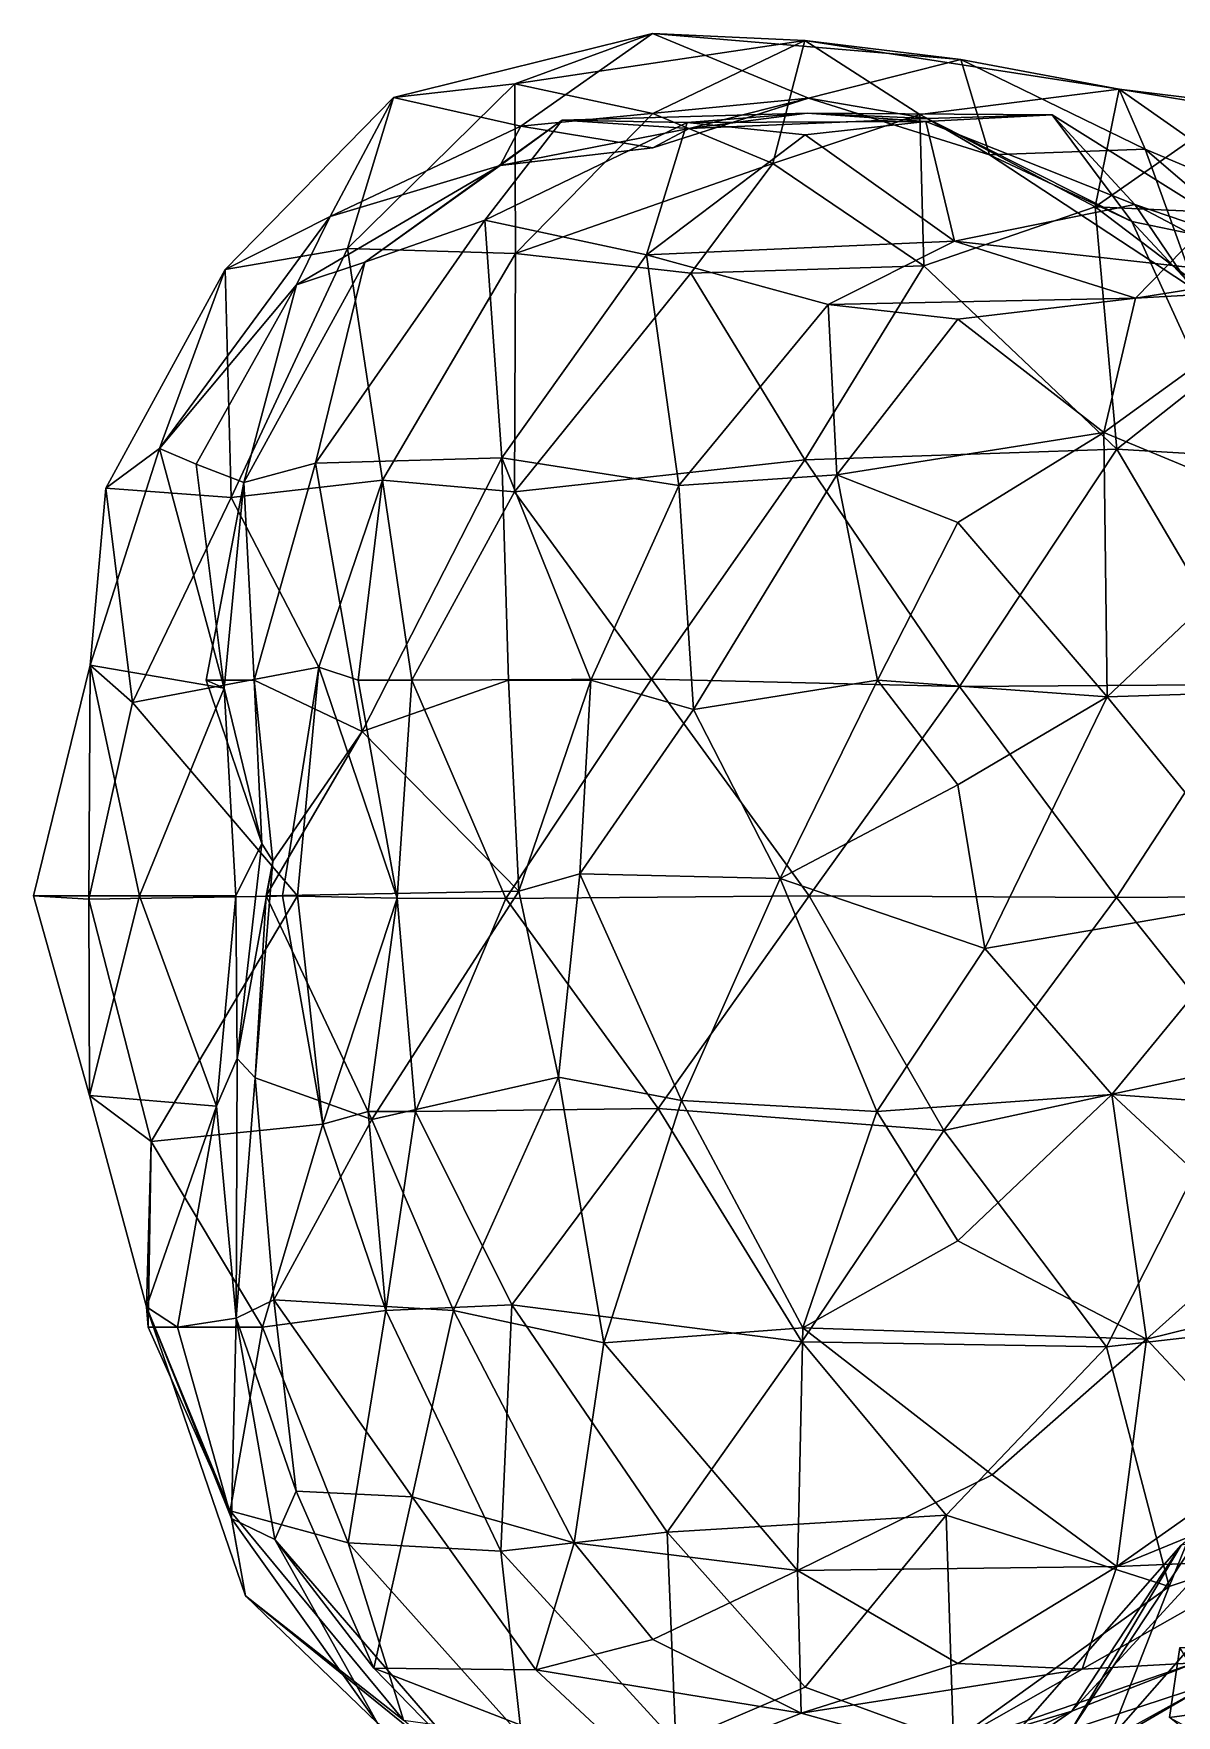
# Model space of a CAD drawing. Extents: x 290083 to 295691, y 4553739 to 4561622.
# Drawn here: x 290083.5 to 290177.9, y 4561209 to 4561347.9 of the extents above; entities that cross this region are included whole.
import ezdxf

# ---------------------------------------------------------------- set-up
doc = ezdxf.new("R2010")
doc.units = 0
doc.layers.add('Au_ppm_Pref_-_0_3', color=7, linetype='CONTINUOUS')

msp = doc.modelspace()

# ---------------------------------------------------------------- linework, layer by layer
at = {"layer": 'Au_ppm_Pref_-_0_3'}
for points in [[(290113.2, 4561342.64, 1573.92), (290134.61, 4561347.92, 1573.92), (290123.72, 4561340.29, 1580.03)], [(290134.61, 4561347.92, 1573.92), (290113.2, 4561342.64, 1573.92), (290123.23, 4561343.78, 1568.81)], [(290123.23, 4561343.78, 1568.81), (290147.2, 4561347.36, 1567.92), (290134.61, 4561347.92, 1573.92)], [(290147.2, 4561347.36, 1567.92), (290123.23, 4561343.78, 1568.81), (290134.62, 4561341.33, 1564.26)], [(290134.61, 4561347.92, 1573.92), (290147.48, 4561342.6, 1579.98), (290123.72, 4561340.29, 1580.03)], [(290134.61, 4561347.92, 1573.92), (290160.08, 4561345.77, 1574.09), (290147.48, 4561342.6, 1579.98)], [(290160.08, 4561345.77, 1574.09), (290134.61, 4561347.92, 1573.92), (290147.2, 4561347.36, 1567.92)], [(290147.2, 4561347.36, 1567.92), (290134.62, 4561341.33, 1564.26), (290144.55, 4561337.2, 1560.96)], [(290144.55, 4561337.2, 1560.96), (290156.69, 4561341.24, 1562.82), (290147.2, 4561347.36, 1567.92)], [(290156.69, 4561341.24, 1562.82), (290173.14, 4561343.33, 1567.83), (290147.2, 4561347.36, 1567.92)], [(290147.2, 4561347.36, 1567.92), (290173.14, 4561343.33, 1567.83), (290160.08, 4561345.77, 1574.09)], [(290160.08, 4561345.77, 1574.09), (290162.44, 4561337.91, 1581.21), (290147.48, 4561342.6, 1579.98)], [(290160.08, 4561345.77, 1574.09), (290175.31, 4561338.37, 1575.29), (290162.44, 4561337.91, 1581.21)], [(290160.08, 4561345.77, 1574.09), (290173.14, 4561343.33, 1567.83), (290175.31, 4561338.37, 1575.29)], [(290113.2, 4561342.64, 1573.92), (290109.42, 4561330.17, 1567.98), (290123.23, 4561343.78, 1568.81)], [(290123.23, 4561343.78, 1568.81), (290109.42, 4561330.17, 1567.98), (290123.28, 4561329.75, 1562.21)], [(290123.28, 4561329.75, 1562.21), (290134.62, 4561341.33, 1564.26), (290123.23, 4561343.78, 1568.81)], [(290156.69, 4561341.24, 1562.82), (290171.16, 4561333.61, 1560.1), (290173.14, 4561343.33, 1567.83)], [(290182.81, 4561341.75, 1563.08), (290173.14, 4561343.33, 1567.83), (290171.16, 4561333.61, 1560.1)], [(290192.64, 4561340.94, 1567.98), (290187.64, 4561333.18, 1570.23), (290173.14, 4561343.33, 1567.83)], [(290192.64, 4561340.94, 1567.98), (290173.14, 4561343.33, 1567.83), (290182.81, 4561341.75, 1563.08)], [(290173.14, 4561343.33, 1567.83), (290187.64, 4561333.18, 1570.23), (290175.31, 4561338.37, 1575.29)], [(290174.49, 4561326.08, 1609.17), (290191.61, 4561343.53, 1609.56), (290188.28, 4561326.83, 1614.4)], [(290191.61, 4561343.53, 1609.56), (290174.49, 4561326.08, 1609.17), (290185.74, 4561327.85, 1603.2)], [(290099.31, 4561328.45, 1574.98), (290113.2, 4561342.64, 1573.92), (290107.97, 4561332.82, 1579.91)], [(290099.31, 4561328.45, 1574.98), (290109.42, 4561330.17, 1567.98), (290113.2, 4561342.64, 1573.92)], [(290113.2, 4561342.64, 1573.92), (290123.72, 4561340.29, 1580.03), (290107.97, 4561332.82, 1579.91)], [(290123.72, 4561340.29, 1580.03), (290147.48, 4561342.6, 1579.98), (290134.62, 4561338.5, 1582.64)], [(290137.63, 4561340.08, 1587.01), (290134.62, 4561338.5, 1582.64), (290147.48, 4561342.6, 1579.98)], [(290147.48, 4561342.6, 1579.98), (290157.28, 4561340.91, 1586.96), (290137.63, 4561340.08, 1587.01)], [(290147.48, 4561342.6, 1579.98), (290162.44, 4561337.91, 1581.21), (290157.28, 4561340.91, 1586.96)], [(290171.16, 4561333.61, 1560.1), (290196.6, 4561332.46, 1561.19), (290182.81, 4561341.75, 1563.08)], [(290110.84, 4561329.05, 1592.07), (290122.03, 4561337.02, 1586.57), (290127.13, 4561340.76, 1591.74)], [(290127.13, 4561340.76, 1591.74), (290120.76, 4561332.5, 1597.9), (290110.84, 4561329.05, 1592.07)], [(290137.46, 4561340.58, 1596.55), (290120.76, 4561332.5, 1597.9), (290127.13, 4561340.76, 1591.74)], [(290120.76, 4561332.5, 1597.9), (290137.46, 4561340.58, 1596.55), (290134.1, 4561329.64, 1602.86)], [(290127.13, 4561340.76, 1591.74), (290122.03, 4561337.02, 1586.57), (290137.63, 4561340.08, 1587.01)], [(290123.28, 4561329.75, 1562.21), (290144.55, 4561337.2, 1560.96), (290134.62, 4561341.33, 1564.26)], [(290137.46, 4561340.58, 1596.55), (290127.13, 4561340.76, 1591.74), (290147.39, 4561341.35, 1591.74)], [(290137.63, 4561340.08, 1587.01), (290147.39, 4561341.35, 1591.74), (290127.13, 4561340.76, 1591.74)], [(290137.46, 4561340.58, 1596.55), (290147.22, 4561339.55, 1600.81), (290134.1, 4561329.64, 1602.86)], [(290137.46, 4561340.58, 1596.55), (290147.39, 4561341.35, 1591.74), (290157.18, 4561340.65, 1596.48)], [(290137.46, 4561340.58, 1596.55), (290157.18, 4561340.65, 1596.48), (290147.22, 4561339.55, 1600.81)], [(290157.28, 4561340.91, 1586.96), (290147.39, 4561341.35, 1591.74), (290137.63, 4561340.08, 1587.01)], [(290156.69, 4561341.24, 1562.82), (290144.55, 4561337.2, 1560.96), (290157.03, 4561328.73, 1557.89)], [(290157.18, 4561340.65, 1596.48), (290159.55, 4561330.79, 1603.8), (290147.22, 4561339.55, 1600.81)], [(290157.28, 4561340.91, 1586.96), (290167.63, 4561341.22, 1591.74), (290147.39, 4561341.35, 1591.74)], [(290147.39, 4561341.35, 1591.74), (290167.63, 4561341.22, 1591.74), (290157.18, 4561340.65, 1596.48)], [(290157.03, 4561328.73, 1557.89), (290171.16, 4561333.61, 1560.1), (290156.69, 4561341.24, 1562.82)], [(290167.63, 4561341.22, 1591.74), (290174.44, 4561333.81, 1597.56), (290157.18, 4561340.65, 1596.48)], [(290174.44, 4561333.81, 1597.56), (290159.55, 4561330.79, 1603.8), (290157.18, 4561340.65, 1596.48)], [(290157.28, 4561340.91, 1586.96), (290174.2, 4561332.39, 1585.58), (290167.63, 4561341.22, 1591.74)], [(290162.44, 4561337.91, 1581.21), (290174.2, 4561332.39, 1585.58), (290157.28, 4561340.91, 1586.96)], [(290174.44, 4561333.81, 1597.56), (290167.63, 4561341.22, 1591.74), (290185.39, 4561330.08, 1591.67)], [(290185.39, 4561330.08, 1591.67), (290167.63, 4561341.22, 1591.74), (290174.2, 4561332.39, 1585.58)], [(290122.03, 4561337.02, 1586.57), (290107.97, 4561332.82, 1579.91), (290123.72, 4561340.29, 1580.03)], [(290123.72, 4561340.29, 1580.03), (290134.62, 4561338.5, 1582.64), (290122.03, 4561337.02, 1586.57)], [(290134.62, 4561338.5, 1582.64), (290137.63, 4561340.08, 1587.01), (290122.03, 4561337.02, 1586.57)], [(290147.22, 4561339.55, 1600.81), (290159.55, 4561330.79, 1603.8), (290134.1, 4561329.64, 1602.86)], [(290179.51, 4561326.7, 1578.67), (290162.44, 4561337.91, 1581.21), (290175.31, 4561338.37, 1575.29)], [(290162.44, 4561337.91, 1581.21), (290179.51, 4561326.7, 1578.67), (290174.2, 4561332.39, 1585.58)], [(290175.31, 4561338.37, 1575.29), (290187.64, 4561333.18, 1570.23), (290189.23, 4561326.45, 1573.92)], [(290189.23, 4561326.45, 1573.92), (290179.51, 4561326.7, 1578.67), (290175.31, 4561338.37, 1575.29)], [(290105.21, 4561327.17, 1585.8), (290107.97, 4561332.82, 1579.91), (290122.03, 4561337.02, 1586.57)], [(290105.21, 4561327.17, 1585.8), (290122.03, 4561337.02, 1586.57), (290110.84, 4561329.05, 1592.07)], [(290123.28, 4561329.75, 1562.21), (290137.76, 4561328.13, 1558.26), (290144.55, 4561337.2, 1560.96)], [(290137.76, 4561328.13, 1558.26), (290157.03, 4561328.73, 1557.89), (290144.55, 4561337.2, 1560.96)], [(290172.97, 4561313.61, 1557.34), (290171.16, 4561333.61, 1560.1), (290157.03, 4561328.73, 1557.89)], [(290185.74, 4561327.85, 1603.2), (290159.55, 4561330.79, 1603.8), (290174.44, 4561333.81, 1597.56)], [(290196.6, 4561332.46, 1561.19), (290171.16, 4561333.61, 1560.1), (290185.02, 4561323.13, 1558.45)], [(290185.02, 4561323.13, 1558.45), (290171.16, 4561333.61, 1560.1), (290172.97, 4561313.61, 1557.34)], [(290185.74, 4561327.85, 1603.2), (290174.44, 4561333.81, 1597.56), (290189.32, 4561311.9, 1596.94)], [(290174.44, 4561333.81, 1597.56), (290185.39, 4561330.08, 1591.67), (290189.32, 4561311.9, 1596.94)], [(290093.88, 4561313.66, 1580.96), (290107.97, 4561332.82, 1579.91), (290105.21, 4561327.17, 1585.8)], [(290107.97, 4561332.82, 1579.91), (290093.88, 4561313.66, 1580.96), (290099.31, 4561328.45, 1574.98)], [(290122.15, 4561312.88, 1602.9), (290106.77, 4561312.45, 1598.11), (290120.76, 4561332.5, 1597.9)], [(290120.76, 4561332.5, 1597.9), (290106.77, 4561312.45, 1598.11), (290110.84, 4561329.05, 1592.07)], [(290122.15, 4561312.88, 1602.9), (290120.76, 4561332.5, 1597.9), (290134.1, 4561329.64, 1602.86)], [(290182.85, 4561313.47, 1585.72), (290185.39, 4561330.08, 1591.67), (290174.2, 4561332.39, 1585.58)], [(290182.85, 4561313.47, 1585.72), (290174.2, 4561332.39, 1585.58), (290179.51, 4561326.7, 1578.67)], [(290149.11, 4561325.54, 1608.91), (290134.1, 4561329.64, 1602.86), (290159.55, 4561330.79, 1603.8)], [(290174.49, 4561326.08, 1609.17), (290149.11, 4561325.54, 1608.91), (290159.55, 4561330.79, 1603.8)], [(290185.74, 4561327.85, 1603.2), (290174.49, 4561326.08, 1609.17), (290159.55, 4561330.79, 1603.8)], [(290099.31, 4561328.45, 1574.98), (290099.81, 4561309.62, 1569.52), (290109.42, 4561330.17, 1567.98)], [(290099.81, 4561309.62, 1569.52), (290112.31, 4561311.05, 1562.35), (290109.42, 4561330.17, 1567.98)], [(290112.31, 4561311.05, 1562.35), (290123.28, 4561329.75, 1562.21), (290109.42, 4561330.17, 1567.98)], [(290123.28, 4561329.75, 1562.21), (290112.31, 4561311.05, 1562.35), (290123.2, 4561310.08, 1557.42)], [(290122.15, 4561312.88, 1602.9), (290134.1, 4561329.64, 1602.86), (290136.78, 4561310.61, 1609)], [(290123.28, 4561329.75, 1562.21), (290123.2, 4561310.08, 1557.42), (290137.76, 4561328.13, 1558.26)], [(290134.1, 4561329.64, 1602.86), (290149.11, 4561325.54, 1608.91), (290136.78, 4561310.61, 1609)], [(290099.31, 4561328.45, 1574.98), (290089.45, 4561310.39, 1574.88), (290099.81, 4561309.62, 1569.52)], [(290093.88, 4561313.66, 1580.96), (290089.45, 4561310.39, 1574.88), (290099.31, 4561328.45, 1574.98)], [(290110.84, 4561329.05, 1592.07), (290106.77, 4561312.45, 1598.11), (290100.85, 4561310.84, 1591)], [(290100.85, 4561310.84, 1591), (290105.21, 4561327.17, 1585.8), (290110.84, 4561329.05, 1592.07)], [(290137.76, 4561328.13, 1558.26), (290123.2, 4561310.08, 1557.42), (290147.2, 4561312.73, 1556.36)], [(290147.2, 4561312.73, 1556.36), (290157.03, 4561328.73, 1557.89), (290137.76, 4561328.13, 1558.26)], [(290147.2, 4561312.73, 1556.36), (290172.97, 4561313.61, 1557.34), (290157.03, 4561328.73, 1557.89)], [(290096.9, 4561312.35, 1585.8), (290093.88, 4561313.66, 1580.96), (290105.21, 4561327.17, 1585.8)], [(290100.85, 4561310.84, 1591), (290096.9, 4561312.35, 1585.8), (290105.21, 4561327.17, 1585.8)], [(290188.13, 4561308.24, 1618.6), (290171.89, 4561314.98, 1616.42), (290188.28, 4561326.83, 1614.4)], [(290188.28, 4561326.83, 1614.4), (290171.89, 4561314.98, 1616.42), (290174.49, 4561326.08, 1609.17)], [(290149.83, 4561311.48, 1615.23), (290136.78, 4561310.61, 1609), (290149.11, 4561325.54, 1608.91)], [(290149.11, 4561325.54, 1608.91), (290174.49, 4561326.08, 1609.17), (290159.82, 4561324.35, 1613.56)], [(290149.83, 4561311.48, 1615.23), (290149.11, 4561325.54, 1608.91), (290159.82, 4561324.35, 1613.56)], [(290159.82, 4561324.35, 1613.56), (290174.49, 4561326.08, 1609.17), (290171.89, 4561314.98, 1616.42)], [(290149.83, 4561311.48, 1615.23), (290159.82, 4561324.35, 1613.56), (290171.89, 4561314.98, 1616.42)], [(290185.02, 4561323.13, 1558.45), (290172.97, 4561313.61, 1557.34), (290193.77, 4561312.35, 1557.92)], [(290171.89, 4561314.98, 1616.42), (290159.82, 4561307.54, 1619.83), (290149.83, 4561311.48, 1615.23)], [(290172.17, 4561293.14, 1619.62), (290159.82, 4561307.54, 1619.83), (290171.89, 4561314.98, 1616.42)], [(290172.17, 4561293.14, 1619.62), (290171.89, 4561314.98, 1616.42), (290188.13, 4561308.24, 1618.6)], [(290093.88, 4561313.66, 1580.96), (290099.23, 4561293.85, 1585.5), (290088.15, 4561295.77, 1579.37)], [(290093.88, 4561313.66, 1580.96), (290088.15, 4561295.77, 1579.37), (290089.45, 4561310.39, 1574.88)], [(290099.23, 4561293.85, 1585.5), (290093.88, 4561313.66, 1580.96), (290096.9, 4561312.35, 1585.8)], [(290122.15, 4561312.88, 1602.9), (290110.63, 4561290.28, 1601.63), (290106.77, 4561312.45, 1598.11)], [(290122.7, 4561294.53, 1603.62), (290110.63, 4561290.28, 1601.63), (290122.15, 4561312.88, 1602.9)], [(290122.15, 4561312.88, 1602.9), (290136.78, 4561310.61, 1609), (290129.52, 4561294.53, 1608.11)], [(290122.7, 4561294.53, 1603.62), (290122.15, 4561312.88, 1602.9), (290129.52, 4561294.53, 1608.11)], [(290147.2, 4561312.73, 1556.36), (290123.2, 4561310.08, 1557.42), (290134.51, 4561294.6, 1556.28)], [(290147.2, 4561312.73, 1556.36), (290134.51, 4561294.6, 1556.28), (290159.96, 4561294.01, 1556.85)], [(290159.96, 4561294.01, 1556.85), (290172.97, 4561313.61, 1557.34), (290147.2, 4561312.73, 1556.36)], [(290159.96, 4561294.01, 1556.85), (290184.42, 4561294.16, 1557.95), (290172.97, 4561313.61, 1557.34)], [(290193.77, 4561312.35, 1557.92), (290172.97, 4561313.61, 1557.34), (290184.42, 4561294.16, 1557.95)], [(290099.23, 4561293.85, 1585.5), (290096.9, 4561312.35, 1585.8), (290100.85, 4561310.84, 1591)], [(290101.71, 4561294.53, 1596.69), (290100.85, 4561310.84, 1591), (290106.77, 4561312.45, 1598.11)], [(290110.63, 4561290.28, 1601.63), (290101.71, 4561294.53, 1596.69), (290106.77, 4561312.45, 1598.11)], [(290149.83, 4561311.48, 1615.23), (290138, 4561292.1, 1614.28), (290136.78, 4561310.61, 1609)], [(290138, 4561292.1, 1614.28), (290149.83, 4561311.48, 1615.23), (290153.19, 4561294.53, 1618.62)], [(290149.83, 4561311.48, 1615.23), (290159.82, 4561307.54, 1619.83), (290153.19, 4561294.53, 1618.62)], [(290088.15, 4561295.77, 1579.37), (290091.64, 4561292.69, 1572.68), (290089.45, 4561310.39, 1574.88)], [(290099.81, 4561309.62, 1569.52), (290089.45, 4561310.39, 1574.88), (290091.64, 4561292.69, 1572.68)], [(290101.71, 4561294.53, 1596.69), (290097.73, 4561294.53, 1591.74), (290100.85, 4561310.84, 1591)], [(290100.85, 4561310.84, 1591), (290097.73, 4561294.53, 1591.74), (290099.23, 4561293.85, 1585.5)], [(290099.81, 4561309.62, 1569.52), (290107.03, 4561295.6, 1567.08), (290112.31, 4561311.05, 1562.35)], [(290110.3, 4561294.53, 1562.04), (290112.31, 4561311.05, 1562.35), (290107.03, 4561295.6, 1567.08)], [(290112.31, 4561311.05, 1562.35), (290110.3, 4561294.53, 1562.04), (290114.73, 4561294.53, 1558.6)], [(290112.31, 4561311.05, 1562.35), (290114.73, 4561294.53, 1558.6), (290123.2, 4561310.08, 1557.42)], [(290134.51, 4561294.6, 1556.28), (290123.2, 4561310.08, 1557.42), (290114.73, 4561294.53, 1558.6)], [(290138, 4561292.1, 1614.28), (290129.52, 4561294.53, 1608.11), (290136.78, 4561310.61, 1609)], [(290091.64, 4561292.69, 1572.68), (290107.03, 4561295.6, 1567.08), (290099.81, 4561309.62, 1569.52)], [(290172.17, 4561293.14, 1619.62), (290153.19, 4561294.53, 1618.62), (290159.82, 4561307.54, 1619.83)], [(290198.94, 4561293.99, 1619.75), (290172.17, 4561293.14, 1619.62), (290188.13, 4561308.24, 1618.6)], [(290083.48, 4561276.71, 1579.86), (290088.15, 4561295.77, 1579.37), (290092.24, 4561276.71, 1582.02)], [(290088.15, 4561295.77, 1579.37), (290083.48, 4561276.71, 1579.86), (290088.04, 4561276.43, 1574.15)], [(290088.15, 4561295.77, 1579.37), (290088.04, 4561276.43, 1574.15), (290091.64, 4561292.69, 1572.68)], [(290088.15, 4561295.77, 1579.37), (290099.23, 4561293.85, 1585.5), (290092.24, 4561276.71, 1582.02)], [(290107.03, 4561295.6, 1567.08), (290091.64, 4561292.69, 1572.68), (290105.28, 4561276.71, 1571.97)], [(290102.34, 4561281.04, 1591.74), (290097.73, 4561294.53, 1591.74), (290101.71, 4561294.53, 1596.69)], [(290102.34, 4561281.04, 1591.74), (290099.23, 4561293.85, 1585.5), (290097.73, 4561294.53, 1591.74)], [(290102.34, 4561281.04, 1591.74), (290101.71, 4561294.53, 1596.69), (290103.25, 4561279.56, 1597.03)], [(290103.25, 4561279.56, 1597.03), (290101.71, 4561294.53, 1596.69), (290110.63, 4561290.28, 1601.63)], [(290104.05, 4561276.71, 1567.98), (290107.03, 4561295.6, 1567.08), (290105.28, 4561276.71, 1571.97)], [(290104.05, 4561276.71, 1567.98), (290113.5, 4561276.51, 1562.32), (290107.03, 4561295.6, 1567.08)], [(290113.5, 4561276.51, 1562.32), (290110.3, 4561294.53, 1562.04), (290107.03, 4561295.6, 1567.08)], [(290110.3, 4561294.53, 1562.04), (290113.5, 4561276.51, 1562.32), (290114.73, 4561294.53, 1558.6)], [(290123.55, 4561277.09, 1602.87), (290110.63, 4561290.28, 1601.63), (290122.7, 4561294.53, 1603.62)], [(290122.48, 4561276.48, 1557.45), (290114.73, 4561294.53, 1558.6), (290113.5, 4561276.51, 1562.32)], [(290122.48, 4561276.48, 1557.45), (290134.51, 4561294.6, 1556.28), (290114.73, 4561294.53, 1558.6)], [(290147.54, 4561276.7, 1556.5), (290134.51, 4561294.6, 1556.28), (290122.48, 4561276.48, 1557.45)], [(290123.55, 4561277.09, 1602.87), (290122.7, 4561294.53, 1603.62), (290129.52, 4561294.53, 1608.11)], [(290123.55, 4561277.09, 1602.87), (290129.52, 4561294.53, 1608.11), (290128.61, 4561278.53, 1609.53)], [(290138, 4561292.1, 1614.28), (290128.61, 4561278.53, 1609.53), (290129.52, 4561294.53, 1608.11)], [(290147.54, 4561276.7, 1556.5), (290159.96, 4561294.01, 1556.85), (290134.51, 4561294.6, 1556.28)], [(290138, 4561292.1, 1614.28), (290153.19, 4561294.53, 1618.62), (290145.14, 4561278.14, 1616.54)], [(290159.82, 4561285.87, 1618.38), (290145.14, 4561278.14, 1616.54), (290153.19, 4561294.53, 1618.62)], [(290159.82, 4561285.87, 1618.38), (290153.19, 4561294.53, 1618.62), (290172.17, 4561293.14, 1619.62)], [(290100.19, 4561276.71, 1587.27), (290092.24, 4561276.71, 1582.02), (290099.23, 4561293.85, 1585.5)], [(290102.34, 4561281.04, 1591.74), (290100.19, 4561276.71, 1587.27), (290099.23, 4561293.85, 1585.5)], [(290147.54, 4561276.7, 1556.5), (290172.92, 4561276.56, 1557.86), (290159.96, 4561294.01, 1556.85)], [(290162.06, 4561272.37, 1618.93), (290159.82, 4561285.87, 1618.38), (290172.17, 4561293.14, 1619.62)], [(290172.92, 4561276.56, 1557.86), (290184.42, 4561294.16, 1557.95), (290159.96, 4561294.01, 1556.85)], [(290162.06, 4561272.37, 1618.93), (290172.17, 4561293.14, 1619.62), (290185.78, 4561276.44, 1619.59)], [(290198.94, 4561293.99, 1619.75), (290185.78, 4561276.44, 1619.59), (290172.17, 4561293.14, 1619.62)], [(290172.92, 4561276.56, 1557.86), (290194.16, 4561276.71, 1557.73), (290184.42, 4561294.16, 1557.95)], [(290105.28, 4561276.71, 1571.97), (290091.64, 4561292.69, 1572.68), (290088.04, 4561276.43, 1574.15)], [(290138, 4561292.1, 1614.28), (290145.14, 4561278.14, 1616.54), (290128.61, 4561278.53, 1609.53)], [(290123.55, 4561277.09, 1602.87), (290102.68, 4561276.71, 1600.86), (290110.63, 4561290.28, 1601.63)], [(290103.25, 4561279.56, 1597.03), (290110.63, 4561290.28, 1601.63), (290102.68, 4561276.71, 1600.86)], [(290159.82, 4561285.87, 1618.38), (290162.06, 4561272.37, 1618.93), (290145.14, 4561278.14, 1616.54)], [(290100.3, 4561263.26, 1591.74), (290100.19, 4561276.71, 1587.27), (290102.34, 4561281.04, 1591.74)], [(290102.34, 4561281.04, 1591.74), (290103.25, 4561279.56, 1597.03), (290100.3, 4561263.26, 1591.74)], [(290100.3, 4561263.26, 1591.74), (290103.25, 4561279.56, 1597.03), (290101.78, 4561261.68, 1597.07)], [(290101.78, 4561261.68, 1597.07), (290103.25, 4561279.56, 1597.03), (290102.68, 4561276.71, 1600.86)], [(290123.55, 4561277.09, 1602.87), (290128.61, 4561278.53, 1609.53), (290126.83, 4561261.73, 1609.09)], [(290128.61, 4561278.53, 1609.53), (290136.99, 4561259.81, 1614.42), (290126.83, 4561261.73, 1609.09)], [(290128.61, 4561278.53, 1609.53), (290145.14, 4561278.14, 1616.54), (290136.99, 4561259.81, 1614.42)], [(290136.99, 4561259.81, 1614.42), (290145.14, 4561278.14, 1616.54), (290153.13, 4561258.89, 1618.65)], [(290162.06, 4561272.37, 1618.93), (290153.13, 4561258.89, 1618.65), (290145.14, 4561278.14, 1616.54)], [(290088.09, 4561260.22, 1579.02), (290083.48, 4561276.71, 1579.86), (290092.24, 4561276.71, 1582.02)], [(290083.48, 4561276.71, 1579.86), (290088.09, 4561260.22, 1579.02), (290088.04, 4561276.43, 1574.15)], [(290093.18, 4561256.43, 1572.79), (290105.28, 4561276.71, 1571.97), (290088.04, 4561276.43, 1574.15)], [(290088.09, 4561260.22, 1579.02), (290093.18, 4561256.43, 1572.79), (290088.04, 4561276.43, 1574.15)], [(290088.09, 4561260.22, 1579.02), (290092.24, 4561276.71, 1582.02), (290098.58, 4561259.35, 1585.58)], [(290098.58, 4561259.35, 1585.58), (290092.24, 4561276.71, 1582.02), (290100.19, 4561276.71, 1587.27)], [(290107.36, 4561257.86, 1567.15), (290105.28, 4561276.71, 1571.97), (290093.18, 4561256.43, 1572.79)], [(290100.19, 4561276.71, 1587.27), (290100.3, 4561263.26, 1591.74), (290098.58, 4561259.35, 1585.58)], [(290101.78, 4561261.68, 1597.07), (290102.68, 4561276.71, 1600.86), (290111.41, 4561258.24, 1602.17)], [(290123.55, 4561277.09, 1602.87), (290111.41, 4561258.24, 1602.17), (290102.68, 4561276.71, 1600.86)], [(290104.05, 4561276.71, 1567.98), (290105.28, 4561276.71, 1571.97), (290107.36, 4561257.86, 1567.15)], [(290113.5, 4561276.51, 1562.32), (290104.05, 4561276.71, 1567.98), (290107.36, 4561257.86, 1567.15)], [(290111.12, 4561258.89, 1562.04), (290113.5, 4561276.51, 1562.32), (290107.36, 4561257.86, 1567.15)], [(290115.03, 4561258.89, 1558.75), (290113.5, 4561276.51, 1562.32), (290111.12, 4561258.89, 1562.04)], [(290123.55, 4561277.09, 1602.87), (290126.83, 4561261.73, 1609.09), (290111.41, 4561258.24, 1602.17)], [(290122.48, 4561276.48, 1557.45), (290113.5, 4561276.51, 1562.32), (290115.03, 4561258.89, 1558.75)], [(290115.03, 4561258.89, 1558.75), (290135.06, 4561259.15, 1555.94), (290122.48, 4561276.48, 1557.45)], [(290147.54, 4561276.7, 1556.5), (290122.48, 4561276.48, 1557.45), (290135.06, 4561259.15, 1555.94)], [(290147.54, 4561276.7, 1556.5), (290135.06, 4561259.15, 1555.94), (290158.66, 4561257.32, 1556.47)], [(290147.54, 4561276.7, 1556.5), (290158.66, 4561257.32, 1556.47), (290172.92, 4561276.56, 1557.86)], [(290158.66, 4561257.32, 1556.47), (290183.92, 4561262.77, 1557.91), (290172.92, 4561276.56, 1557.86)], [(290162.06, 4561272.37, 1618.93), (290185.78, 4561276.44, 1619.59), (290172.55, 4561260.29, 1619.53)], [(290185.78, 4561276.44, 1619.59), (290191.98, 4561258.89, 1618.78), (290172.55, 4561260.29, 1619.53)], [(290172.92, 4561276.56, 1557.86), (290183.92, 4561262.77, 1557.91), (290194.16, 4561276.71, 1557.73)], [(290162.06, 4561272.37, 1618.93), (290172.55, 4561260.29, 1619.53), (290153.13, 4561258.89, 1618.65)], [(290100.3, 4561263.26, 1591.74), (290100.22, 4561241.83, 1592), (290098.58, 4561259.35, 1585.58)], [(290101.78, 4561261.68, 1597.07), (290100.22, 4561241.83, 1592), (290100.3, 4561263.26, 1591.74)], [(290158.66, 4561257.32, 1556.47), (290172.1, 4561239.47, 1557.08), (290183.92, 4561262.77, 1557.91)], [(290172.1, 4561239.47, 1557.08), (290185.99, 4561241.05, 1561.29), (290183.92, 4561262.77, 1557.91)], [(290101.78, 4561261.68, 1597.07), (290103.33, 4561243.35, 1598.53), (290100.22, 4561241.83, 1592)], [(290103.33, 4561243.35, 1598.53), (290101.78, 4561261.68, 1597.07), (290111.41, 4561258.24, 1602.17)], [(290111.41, 4561258.24, 1602.17), (290126.83, 4561261.73, 1609.09), (290118.16, 4561242.45, 1605.2)], [(290126.83, 4561261.73, 1609.09), (290130.59, 4561239.78, 1610.28), (290118.16, 4561242.45, 1605.2)], [(290136.99, 4561259.81, 1614.42), (290130.59, 4561239.78, 1610.28), (290126.83, 4561261.73, 1609.09)], [(290098.58, 4561259.35, 1585.58), (290092.8, 4561242.77, 1580.17), (290088.09, 4561260.22, 1579.02)], [(290088.09, 4561260.22, 1579.02), (290092.8, 4561242.77, 1580.17), (290093.18, 4561256.43, 1572.79)], [(290136.99, 4561259.81, 1614.42), (290147.03, 4561241.03, 1615.58), (290130.59, 4561239.78, 1610.28)], [(290136.99, 4561259.81, 1614.42), (290153.13, 4561258.89, 1618.65), (290147.03, 4561241.03, 1615.58)], [(290159.82, 4561248.22, 1619.05), (290153.13, 4561258.89, 1618.65), (290172.55, 4561260.29, 1619.53)], [(290159.82, 4561248.22, 1619.05), (290172.55, 4561260.29, 1619.53), (290175.42, 4561240.08, 1616.98)], [(290191.98, 4561258.89, 1618.78), (290185.02, 4561248.72, 1618.89), (290172.55, 4561260.29, 1619.53)], [(290172.55, 4561260.29, 1619.53), (290185.02, 4561248.72, 1618.89), (290175.42, 4561240.08, 1616.98)], [(290098.58, 4561259.35, 1585.58), (290095.36, 4561241.08, 1585.8), (290092.8, 4561242.77, 1580.17)], [(290098.58, 4561259.35, 1585.58), (290100.22, 4561241.83, 1592), (290095.36, 4561241.08, 1585.8)], [(290112.58, 4561242.46, 1562.39), (290111.12, 4561258.89, 1562.04), (290107.36, 4561257.86, 1567.15)], [(290115.03, 4561258.89, 1558.75), (290111.12, 4561258.89, 1562.04), (290112.58, 4561242.46, 1562.39)], [(290115.03, 4561258.89, 1558.75), (290112.58, 4561242.46, 1562.39), (290122.98, 4561242.93, 1557.18)], [(290122.98, 4561242.93, 1557.18), (290135.06, 4561259.15, 1555.94), (290115.03, 4561258.89, 1558.75)], [(290135.06, 4561259.15, 1555.94), (290122.98, 4561242.93, 1557.18), (290146.95, 4561239.86, 1555.36)], [(290158.66, 4561257.32, 1556.47), (290135.06, 4561259.15, 1555.94), (290146.95, 4561239.86, 1555.36)], [(290153.13, 4561258.89, 1618.65), (290159.82, 4561248.22, 1619.05), (290147.03, 4561241.03, 1615.58)], [(290107.36, 4561257.86, 1567.15), (290093.18, 4561256.43, 1572.79), (290102.39, 4561241.08, 1569.11)], [(290112.58, 4561242.46, 1562.39), (290107.36, 4561257.86, 1567.15), (290102.39, 4561241.08, 1569.11)], [(290111.41, 4561258.24, 1602.17), (290118.16, 4561242.45, 1605.2), (290103.33, 4561243.35, 1598.53)], [(290158.66, 4561257.32, 1556.47), (290146.95, 4561239.86, 1555.36), (290172.1, 4561239.47, 1557.08)], [(290092.8, 4561242.77, 1580.17), (290092.93, 4561241.08, 1573.92), (290093.18, 4561256.43, 1572.79)], [(290102.39, 4561241.08, 1569.11), (290093.18, 4561256.43, 1572.79), (290092.93, 4561241.08, 1573.92)], [(290194.96, 4561244.9, 1614.23), (290175.42, 4561240.08, 1616.98), (290185.02, 4561248.72, 1618.89)], [(290159.82, 4561248.22, 1619.05), (290175.42, 4561240.08, 1616.98), (290147.03, 4561241.03, 1615.58)], [(290185.02, 4561229.83, 1613.31), (290175.42, 4561240.08, 1616.98), (290194.96, 4561244.9, 1614.23)], [(290103.33, 4561243.35, 1598.53), (290105.17, 4561227.55, 1597.68), (290100.22, 4561241.83, 1592)], [(290105.17, 4561227.55, 1597.68), (290103.33, 4561243.35, 1598.53), (290114.74, 4561227.06, 1602.54)], [(290114.74, 4561227.06, 1602.54), (290103.33, 4561243.35, 1598.53), (290118.16, 4561242.45, 1605.2)], [(290100.98, 4561218.88, 1579.86), (290092.8, 4561242.77, 1580.17), (290099.82, 4561225.27, 1585.34)], [(290099.82, 4561225.27, 1585.34), (290092.8, 4561242.77, 1580.17), (290095.36, 4561241.08, 1585.8)], [(290099.72, 4561225.91, 1575.03), (290092.8, 4561242.77, 1580.17), (290100.98, 4561218.88, 1579.86)], [(290092.93, 4561241.08, 1573.92), (290092.8, 4561242.77, 1580.17), (290099.72, 4561225.91, 1575.03)], [(290100.22, 4561241.83, 1592), (290099.82, 4561225.27, 1585.34), (290095.36, 4561241.08, 1585.8)], [(290100.22, 4561241.83, 1592), (290103.4, 4561223.56, 1592.36), (290099.82, 4561225.27, 1585.34)], [(290100.22, 4561241.83, 1592), (290105.17, 4561227.55, 1597.68), (290103.4, 4561223.56, 1592.36)], [(290102.39, 4561241.08, 1569.11), (290109.46, 4561223.26, 1567.97), (290112.58, 4561242.46, 1562.39)], [(290122.07, 4561222.57, 1561.33), (290112.58, 4561242.46, 1562.39), (290109.46, 4561223.26, 1567.97)], [(290122.98, 4561242.93, 1557.18), (290112.58, 4561242.46, 1562.39), (290122.07, 4561222.57, 1561.33)], [(290114.74, 4561227.06, 1602.54), (290118.16, 4561242.45, 1605.2), (290128.13, 4561223.26, 1606.67)], [(290118.16, 4561242.45, 1605.2), (290130.59, 4561239.78, 1610.28), (290128.13, 4561223.26, 1606.67)], [(290122.98, 4561242.93, 1557.18), (290122.07, 4561222.57, 1561.33), (290135.82, 4561224.14, 1556.96)], [(290122.98, 4561242.93, 1557.18), (290135.82, 4561224.14, 1556.96), (290146.95, 4561239.86, 1555.36)], [(290102.39, 4561241.08, 1569.11), (290092.93, 4561241.08, 1573.92), (290099.72, 4561225.91, 1575.03)], [(290102.39, 4561241.08, 1569.11), (290099.72, 4561225.91, 1575.03), (290109.46, 4561223.26, 1567.97)], [(290147.03, 4561241.03, 1615.58), (290146.59, 4561220.98, 1609.72), (290130.59, 4561239.78, 1610.28)], [(290147.03, 4561241.03, 1615.58), (290162.66, 4561228.89, 1614.96), (290146.59, 4561220.98, 1609.72)], [(290162.66, 4561228.89, 1614.96), (290147.03, 4561241.03, 1615.58), (290175.42, 4561240.08, 1616.98)], [(290172.1, 4561239.47, 1557.08), (290177.28, 4561219.66, 1560.88), (290185.99, 4561241.05, 1561.29)], [(290185.99, 4561241.05, 1561.29), (290177.28, 4561219.66, 1560.88), (290185.93, 4561222.53, 1567.99)], [(290130.59, 4561239.78, 1610.28), (290146.59, 4561220.98, 1609.72), (290128.13, 4561223.26, 1606.67)], [(290158.87, 4561225.56, 1556.85), (290146.95, 4561239.86, 1555.36), (290135.82, 4561224.14, 1556.96)], [(290172.1, 4561239.47, 1557.08), (290146.95, 4561239.86, 1555.36), (290158.87, 4561225.56, 1556.85)], [(290172.1, 4561239.47, 1557.08), (290158.87, 4561225.56, 1556.85), (290177.28, 4561219.66, 1560.88)], [(290162.66, 4561228.89, 1614.96), (290175.42, 4561240.08, 1616.98), (290172.96, 4561221.32, 1609.89)], [(290175.42, 4561240.08, 1616.98), (290185.02, 4561229.83, 1613.31), (290172.96, 4561221.32, 1609.89)], [(290185.02, 4561229.83, 1613.31), (290193.13, 4561229.6, 1609.56), (290172.96, 4561221.32, 1609.89)], [(290193.13, 4561229.6, 1609.56), (290186.05, 4561221.87, 1603.66), (290172.96, 4561221.32, 1609.89)], [(290146.59, 4561220.98, 1609.72), (290162.66, 4561228.89, 1614.96), (290172.96, 4561221.32, 1609.89)], [(290103.4, 4561223.56, 1592.36), (290105.17, 4561227.55, 1597.68), (290111.59, 4561212.93, 1596.2)], [(290105.17, 4561227.55, 1597.68), (290114.74, 4561227.06, 1602.54), (290111.59, 4561212.93, 1596.2)], [(290111.59, 4561212.93, 1596.2), (290114.74, 4561227.06, 1602.54), (290124.97, 4561212.77, 1602.56)], [(290128.13, 4561223.26, 1606.67), (290124.97, 4561212.77, 1602.56), (290114.74, 4561227.06, 1602.54)], [(290100.98, 4561218.88, 1579.86), (290114.04, 4561208.62, 1574.58), (290099.72, 4561225.91, 1575.03)], [(290109.46, 4561223.26, 1567.97), (290099.72, 4561225.91, 1575.03), (290114.04, 4561208.62, 1574.58)], [(290103.4, 4561223.56, 1592.36), (290111.9, 4561208.37, 1585.84), (290099.82, 4561225.27, 1585.34)], [(290099.82, 4561225.27, 1585.34), (290111.9, 4561208.37, 1585.84), (290100.98, 4561218.88, 1579.86)], [(290135.82, 4561224.14, 1556.96), (290147.22, 4561211.35, 1558.07), (290158.87, 4561225.56, 1556.85)], [(290158.87, 4561225.56, 1556.85), (290147.22, 4561211.35, 1558.07), (290159.46, 4561206.86, 1562.44)], [(290158.87, 4561225.56, 1556.85), (290159.46, 4561206.86, 1562.44), (290177.28, 4561219.66, 1560.88)], [(290135.82, 4561224.14, 1556.96), (290122.07, 4561222.57, 1561.33), (290136.53, 4561206.78, 1562.86)], [(290135.82, 4561224.14, 1556.96), (290136.53, 4561206.78, 1562.86), (290147.22, 4561211.35, 1558.07)], [(290169.25, 4561207.88, 1579.61), (290178.27, 4561223.09, 1585.09), (290180.51, 4561224.99, 1579.29)], [(290180.51, 4561224.99, 1579.29), (290180.64, 4561211.62, 1573.92), (290169.25, 4561207.88, 1579.61)], [(290179.42, 4561213.36, 1597.68), (290182.46, 4561223.74, 1591.58), (290169.25, 4561209.38, 1591.54)], [(290182.46, 4561223.74, 1591.58), (290178.27, 4561223.09, 1585.09), (290169.25, 4561209.38, 1591.54)], [(290103.4, 4561223.56, 1592.36), (290111.59, 4561212.93, 1596.2), (290120.49, 4561203.79, 1591.54)], [(290111.9, 4561208.37, 1585.84), (290103.4, 4561223.56, 1592.36), (290120.49, 4561203.79, 1591.54)], [(290122.07, 4561222.57, 1561.33), (290109.46, 4561223.26, 1567.97), (290123.78, 4561207.28, 1567.88)], [(290109.46, 4561223.26, 1567.97), (290114.04, 4561208.62, 1574.58), (290123.78, 4561207.28, 1567.88)], [(290136.53, 4561206.78, 1562.86), (290122.07, 4561222.57, 1561.33), (290123.78, 4561207.28, 1567.88)], [(290128.13, 4561223.26, 1606.67), (290134.62, 4561215.29, 1606.27), (290124.97, 4561212.77, 1602.56)], [(290128.13, 4561223.26, 1606.67), (290146.59, 4561220.98, 1609.72), (290134.62, 4561215.29, 1606.27)], [(290169.25, 4561209.38, 1591.54), (290178.27, 4561223.09, 1585.09), (290161.48, 4561203.95, 1585.72)], [(290178.27, 4561223.09, 1585.09), (290169.25, 4561207.88, 1579.61), (290161.48, 4561203.95, 1585.72)], [(290172.32, 4561207.04, 1568.08), (290180.64, 4561211.62, 1573.92), (290185.93, 4561222.53, 1567.99)], [(290185.93, 4561222.53, 1567.99), (290177.28, 4561219.66, 1560.88), (290172.32, 4561207.04, 1568.08)], [(290134.62, 4561215.29, 1606.27), (290146.59, 4561220.98, 1609.72), (290146.89, 4561209.21, 1603.37)], [(290146.59, 4561220.98, 1609.72), (290172.96, 4561221.32, 1609.89), (290159.82, 4561213.31, 1606.93)], [(290146.89, 4561209.21, 1603.37), (290146.59, 4561220.98, 1609.72), (290159.82, 4561213.31, 1606.93)], [(290159.82, 4561213.31, 1606.93), (290172.96, 4561221.32, 1609.89), (290170.1, 4561212.85, 1602.24)], [(290179.42, 4561213.36, 1597.68), (290170.1, 4561212.85, 1602.24), (290186.05, 4561221.87, 1603.66)], [(290172.96, 4561221.32, 1609.89), (290186.05, 4561221.87, 1603.66), (290170.1, 4561212.85, 1602.24)], [(290177.28, 4561219.66, 1560.88), (290159.46, 4561206.86, 1562.44), (290172.32, 4561207.04, 1568.08)], [(290100.98, 4561218.88, 1579.86), (290111.9, 4561208.37, 1585.84), (290120.1, 4561203.42, 1579.94)], [(290114.04, 4561208.62, 1574.58), (290100.98, 4561218.88, 1579.86), (290120.1, 4561203.42, 1579.94)], [(290146.89, 4561209.21, 1603.37), (290124.97, 4561212.77, 1602.56), (290134.62, 4561215.29, 1606.27)], [(290220, 4561214.64, 1652.61), (290177.32, 4561208.84, 1648.6), (290178.16, 4561214.64, 1648.9)], [(290217.35, 4561177.06, 1650.94), (290177.32, 4561208.84, 1648.6), (290220, 4561214.64, 1652.61)], [(290183.87, 4561205.29, 1644.92), (290178.16, 4561214.64, 1648.9), (290177.32, 4561208.84, 1648.6)], [(290111.59, 4561212.93, 1596.2), (290124.97, 4561212.77, 1602.56), (290134.24, 4561204.15, 1598.03)], [(290111.59, 4561212.93, 1596.2), (290134.24, 4561204.15, 1598.03), (290120.49, 4561203.79, 1591.54)], [(290124.97, 4561212.77, 1602.56), (290146.89, 4561209.21, 1603.37), (290134.24, 4561204.15, 1598.03)], [(290146.89, 4561209.21, 1603.37), (290159.82, 4561213.31, 1606.93), (290170.1, 4561212.85, 1602.24)], [(290146.89, 4561209.21, 1603.37), (290170.1, 4561212.85, 1602.24), (290158.18, 4561206.07, 1597.56)], [(290179.42, 4561213.36, 1597.68), (290158.18, 4561206.07, 1597.56), (290170.1, 4561212.85, 1602.24)], [(290179.42, 4561213.36, 1597.68), (290169.25, 4561209.38, 1591.54), (290158.18, 4561206.07, 1597.56)], [(290136.53, 4561206.78, 1562.86), (290159.46, 4561206.86, 1562.44), (290147.22, 4561211.35, 1558.07)], [(290169.25, 4561207.88, 1579.61), (290180.64, 4561211.62, 1573.92), (290161.48, 4561200.45, 1573.92)], [(290161.48, 4561200.45, 1573.92), (290180.64, 4561211.62, 1573.92), (290172.32, 4561207.04, 1568.08)], [(290134.24, 4561204.15, 1598.03), (290146.89, 4561209.21, 1603.37), (290158.18, 4561206.07, 1597.56)], [(290169.25, 4561209.38, 1591.54), (290147.04, 4561199.02, 1591.61), (290158.18, 4561206.07, 1597.56)], [(290169.25, 4561209.38, 1591.54), (290161.48, 4561203.95, 1585.72), (290147.04, 4561199.02, 1591.61)]]:
    msp.add_3dface(points, dxfattribs=at)

doc.saveas('drawing.dxf')
